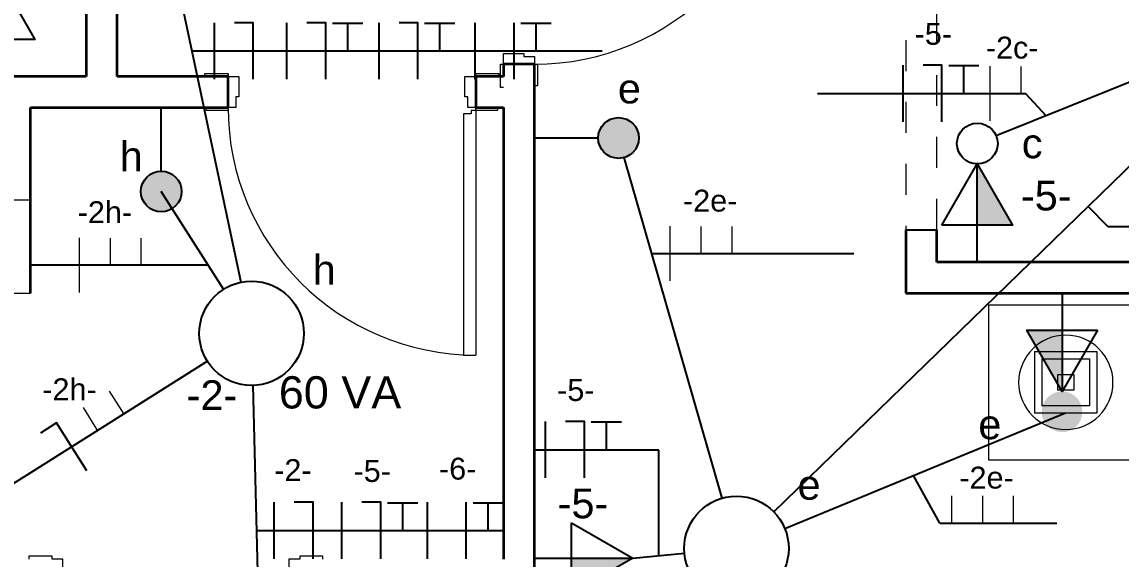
# Model space of a CAD drawing. Header units: metres. Extents: x -182 to 99, y 70 to 117.
# Drawn here: x 70.59 to 74.141, y 84.873 to 86.609 of the extents above; entities that cross this region are included whole.
import ezdxf

# ---------------------------------------------------------------- set-up
doc = ezdxf.new("R2010")
doc.units = ezdxf.units.M
doc.header["$LTSCALE"] = 0.01
doc.linetypes.add('ACAD_ISO02W100', pattern=[15, 12, -3])
doc.linetypes.add('Basculante', pattern=[0.003969, 0.002381, -0.001587])
for name, color, linetype, lineweight in [('A-DETL-GENF', 3, 'Basculante', 9), ('A-DOOR', 1, 'Continuous', 9), ('A-DOOR-FRAM', 1, 'Continuous', 13), ('A-WALL', 2, 'Continuous', 9), ('E-LITE-EQPM', 4, 'Continuous', 9), ('I-FURN', 6, 'Continuous', 9), ('S-COLS', 6, 'Continuous', 9)]:
    doc.layers.add(name, color=color, linetype=linetype, lineweight=lineweight)
for name, color, linetype in [('FIAÇÃO', 10, 'Continuous'), ('Iluminação', 7, 'Continuous'), ('TOMADA', 7, 'ACAD_ISO02W100')]:
    doc.layers.add(name, color=color, linetype=linetype)
doc.styles.add('Arial', font='arial.ttf', dxfattribs={"height": 0.29506})
doc.styles.add('Arial_2', font='arial.ttf', dxfattribs={"height": 0.258177})
doc.dimstyles.new('Diagonal', dxfattribs={"dimscale": 0.3048, "dimtxt": 0.258177, "dimasz": 1.025262, "dimexe": 0.984252, "dimexo": 0.615157, "dimgap": 0.04101, "dimtad": 1, "dimrnd": 0.01, "dimzin": 0, "dimdsep": 46, "dimtxsty": 'Arial_2', "dimblk1": 'OBLIQUE', "dimblk2": 'OBLIQUE', "dimsah": 1, "dimcen": 0.09, "dimse1": 1, "dimse2": 1, "dimazin": 0, "dimtfac": 1, "dimtix": 1, "dimtmove": 0, "dimatfit": 3, "dimfxl": 1, "dimtvp": 1, "dimtfill": 1, "dimtolj": 1, "dimtzin": 0, "dimarcsym": 2})

# ---------------------------------------------------------------- blocks, each defined once
blk = doc.blocks.new('M_Puerta-Hueco - 0813 x 2134mm-226122-Nivel 9')
at = {"layer": 'A-DETL-GENF'}
for p, q in [((0.3983, 0.05), (-0.4147, 0.05)), ((-0.4147, -0.05), (0.3983, -0.05))]:
    blk.add_line(p, q, dxfattribs=at)
at = {"layer": 'A-DETL-GENF', "linetype": 'Continuous', "lineweight": 25}
for p, q in [((-0.4147, 0.05), (-0.4147, -0.05)), ((0.3983, -0.05), (0.3983, 0.05))]:
    blk.add_line(p, q, dxfattribs=at)
blk = doc.blocks.new('Table basse - Centre en verre - Table basse - Centre en verre 2-258564-Nivel 9')
at = {"layer": 'I-FURN'}
for p, q in [((0.2653, 0.2891), (-0.2347, 0.2891)), ((-0.2347, 0.2891), (-0.2347, -0.2109)), ((0.2653, -0.2109), (0.2653, 0.2891)), ((-0.0847, -0.0609), (-0.0847, 0.1391)), ((-0.0847, 0.1391), (0.1153, 0.1391)), ((-0.0847, -0.0609), (-0.0847, 0.1391)), ((-0.0847, 0.1391), (0.1153, 0.1391)), ((0.1153, 0.1391), (0.1153, -0.0609)), ((0.1153, 0.1391), (0.1153, -0.0609)), ((0.1153, -0.0609), (-0.0847, -0.0609)), ((0.1153, -0.0609), (-0.0847, -0.0609)), ((-0.2347, -0.2109), (0.2653, -0.2109))]:
    blk.add_line(p, q, dxfattribs=at)
blk = doc.blocks.new('Lampe de bureau - Hémisphérique - Incandescente 60 watts -259517-Nivel 9')
at = {"layer": 'E-LITE-EQPM'}
for p, q in [((-0.0762, -0.0762), (-0.0762, 0.0762)), ((-0.0762, 0.0762), (0.0762, 0.0762)), ((0.0762, 0.0762), (0.0762, -0.0762)), ((-0.0254, -0.0254), (-0.0254, 0.0254)), ((-0.0254, 0.0254), (0.0254, 0.0254)), ((0.0254, 0.0254), (0.0254, -0.0254)), ((0.0254, -0.0254), (-0.0254, -0.0254)), ((0.0762, -0.0762), (-0.0762, -0.0762))]:
    blk.add_line(p, q, dxfattribs=at)
for start, end in [(360, 180), (180, 360)]:
    blk.add_arc((0, 0), 0.1524, start, end, dxfattribs=at)
blk = doc.blocks.new('Puerta de 1 hoja - 80 x 210 cm-196792-Nivel 9')
at = {"layer": 'A-DOOR', "lineweight": 13}
blk.add_line((0.6669, -0.05), (0.6669, -0.85), dxfattribs=at)
blk.add_arc((0.6669, -0.05), 0.8, 180, 270, dxfattribs=at)
at = {"layer": 'A-DOOR-FRAM'}
for p, q in [((-0.2081, 0.06), (-0.1331, 0.06)), ((-0.2081, 0.05), (-0.2081, 0.06)), ((-0.1331, 0.06), (-0.1331, 0.05)), ((-0.1331, 0.05), (-0.0981, 0.05)), ((-0.0981, 0.05), (-0.0981, -0.015)), ((0.6319, -0.015), (0.6319, 0.05)), ((0.6319, 0.05), (0.6669, 0.05)), ((0.6669, 0.05), (0.6669, 0.06)), ((0.6669, 0.06), (0.7419, 0.06)), ((0.7419, 0.06), (0.7419, 0.05)), ((-0.1081, -0.015), (-0.1081, -0.05)), ((-0.0981, -0.015), (-0.1081, -0.015)), ((0.6419, -0.015), (0.6319, -0.015)), ((0.6419, -0.05), (0.6419, -0.015)), ((-0.2031, -0.06), (-0.2031, -0.05)), ((-0.1331, -0.06), (-0.2031, -0.06)), ((-0.1331, -0.05), (-0.1331, -0.06)), ((-0.1081, -0.05), (-0.1331, -0.05)), ((0.6669, -0.05), (0.6419, -0.05)), ((0.6669, -0.06), (0.6669, -0.05)), ((0.7369, -0.06), (0.6669, -0.06)), ((0.7369, -0.05), (0.7369, -0.06))]:
    blk.add_line(p, q, dxfattribs=at)
blk = doc.blocks.new('Puerta de 1 hoja - 80 x 210 cm-157248-Nivel 9')
at = {"layer": 'A-DOOR', "lineweight": 13}
blk.add_line((0.6669, 0.05), (0.6669, 0.85), dxfattribs=at)
blk.add_arc((0.6669, 0.05), 0.8, 90, 180, dxfattribs=at)
at = {"layer": 'A-DOOR-FRAM'}
for p, q in [((-0.1331, 0.06), (-0.2031, 0.06)), ((-0.2031, 0.06), (-0.2031, 0.05)), ((-0.1331, 0.05), (-0.1331, 0.06)), ((-0.1081, 0.05), (-0.1331, 0.05)), ((-0.1081, 0.015), (-0.1081, 0.05)), ((0.6669, 0.05), (0.6419, 0.05)), ((0.6419, 0.05), (0.6419, 0.015)), ((0.7369, 0.06), (0.6669, 0.06)), ((0.6669, 0.06), (0.6669, 0.05)), ((-0.0981, 0.015), (-0.1081, 0.015)), ((-0.0981, -0.05), (-0.0981, 0.015)), ((0.6419, 0.015), (0.6319, 0.015)), ((0.6319, 0.015), (0.6319, -0.05)), ((-0.2081, -0.05), (-0.2081, -0.06)), ((-0.2081, -0.06), (-0.1331, -0.06)), ((-0.1331, -0.06), (-0.1331, -0.05)), ((-0.1331, -0.05), (-0.0981, -0.05)), ((0.6319, -0.05), (0.6669, -0.05)), ((0.6669, -0.05), (0.6669, -0.06)), ((0.6669, -0.06), (0.7419, -0.06)), ((0.7419, -0.06), (0.7419, -0.05))]:
    blk.add_line(p, q, dxfattribs=at)
blk = doc.blocks.new('_Oblique')
at = {"color": 0, "linetype": 'ByBlock', "lineweight": -2}
blk.add_line((-0.5, -0.5), (0.5, 0.5), dxfattribs=at)
blk = doc.blocks.new('*D808')
at = {"color": 0, "lineweight": -2, "transparency": 16777216}
blk.add_line((86.913, 110.5367), (86.913, 81.3425), dxfattribs=at)
at = {"layer": 'Defpoints', "color": 0, "transparency": 16777216}
for p in [(78.2131, 110.5367), (67.3452, 81.3425), (86.913, 81.3425)]:
    blk.add_point(p, dxfattribs=at)
at = {"color": 0, "lineweight": -2, "transparency": 16777216, "xscale": 0.3124999999999999, "yscale": 0.3124999999999999, "zscale": 0.3124999999999999}
for p, rotation in [((86.913, 110.5367), 90), ((86.913, 81.3425), 270)]:
    blk.add_blockref('_Oblique', p, dxfattribs=dict(at, rotation=rotation))
at = {"color": 0, "transparency": 16777216, "insert": (86.7687, 95.9396), "char_height": 0.25818, "attachment_point": 5, "rotation": 90, "style": 'Arial_2', "bg_fill": 3, "box_fill_scale": 1.1, "bg_fill_color": 256, "bg_fill_true_color": 13158600, "bg_fill_transparency": 0}
blk.add_mtext('\\A1;29.19', dxfattribs=at)
blk = doc.blocks.new('Puerta de 1 hoja - 80 x 210 cm-196792-Planta Alta')
at = {"layer": 'A-DOOR', "lineweight": 13}
for p, q in [((0.6269, -0.07), (0.6269, -0.85)), ((0.6519, -0.07), (0.6269, -0.07)), ((0.6519, -0.06), (0.6519, -0.07)), ((0.6669, -0.06), (0.6519, -0.06)), ((0.6669, -0.06), (0.6669, -0.85)), ((0.6269, -0.85), (0.6669, -0.85))]:
    blk.add_line(p, q, dxfattribs=at)
blk.add_arc((0.6669, -0.05), 0.8, 180, 270, dxfattribs=at)
at = {"layer": 'A-DOOR-FRAM'}
for p, q in [((-0.2081, 0.06), (-0.1331, 0.06)), ((-0.2081, 0.05), (-0.2081, 0.06)), ((-0.1331, 0.06), (-0.1331, 0.05)), ((-0.1331, 0.05), (-0.0981, 0.05)), ((-0.0981, 0.05), (-0.0981, -0.015)), ((0.6319, -0.015), (0.6319, 0.05)), ((0.6319, 0.05), (0.6669, 0.05)), ((0.6669, 0.05), (0.6669, 0.06)), ((0.6669, 0.06), (0.7419, 0.06)), ((0.7419, 0.06), (0.7419, 0.05)), ((-0.1081, -0.015), (-0.1081, -0.05)), ((-0.0981, -0.015), (-0.1081, -0.015)), ((0.6419, -0.015), (0.6319, -0.015)), ((0.6419, -0.05), (0.6419, -0.015)), ((-0.2031, -0.06), (-0.2031, -0.05)), ((-0.1331, -0.06), (-0.2031, -0.06)), ((-0.1331, -0.05), (-0.1331, -0.06)), ((-0.1081, -0.05), (-0.1331, -0.05)), ((0.6669, -0.05), (0.6419, -0.05)), ((0.6669, -0.06), (0.6669, -0.05)), ((0.7369, -0.06), (0.6669, -0.06)), ((0.7369, -0.05), (0.7369, -0.06))]:
    blk.add_line(p, q, dxfattribs=at)
blk = doc.blocks.new('Pilar rectangular hormigón - 300 x 700 mm-506285-Planta Baja')
at = {"layer": 'S-COLS'}
for p, q in [((0.15, 0.35), (-0.15, 0.35)), ((-0.15, 0.35), (-0.15, -0.35)), ((0.15, -0.35), (0.15, 0.35)), ((-0.15, -0.35), (0.15, -0.35))]:
    blk.add_line(p, q, dxfattribs=at)
blk = doc.blocks.new('F-N')
at = {"layer": 'FIAÇÃO'}
blk.add_line((2561.97, 1254.62), (2561.97, 1275.44), dxfattribs=at)
at = {"layer": 'FIAÇÃO', "color": 5}
blk.add_lwpolyline([(2576.26, 1254.62), (2576.26, 1275.44), (2569.32, 1275.44)], dxfattribs=at)
blk = doc.blocks.new('fnt')
at = {"layer": 'FIAÇÃO', "color": 1}
blk.add_line((-91.754, 85.1588), (-91.754, 85.3417), dxfattribs=at)
at = {"layer": 'FIAÇÃO', "color": 3}
blk.add_line((-91.5578, 85.2489), (-91.5578, 85.3404), dxfattribs=at)
at = {"layer": 'FIAÇÃO', "color": 5}
blk.add_lwpolyline([(-91.6285, 85.1588), (-91.6285, 85.3417), (-91.6895, 85.3417)], dxfattribs=at)
at = {"layer": 'FIAÇÃO', "color": 3}
blk.add_lwpolyline([(-91.6066, 85.3404), (-91.5578, 85.3404), (-91.509, 85.3404)], dxfattribs=at)
blk = doc.blocks.new('fft')
at = {"layer": 'FIAÇÃO', "color": 1}
for p, q in [((-91.754, 84.7222), (-91.754, 84.9051)), ((-91.6285, 84.7222), (-91.6285, 84.9051))]:
    blk.add_line(p, q, dxfattribs=at)
at = {"layer": 'FIAÇÃO', "color": 3}
blk.add_line((-91.5578, 84.8123), (-91.5578, 84.9038), dxfattribs=at)
blk.add_lwpolyline([(-91.6066, 84.9038), (-91.5578, 84.9038), (-91.509, 84.9038)], dxfattribs=at)

msp = doc.modelspace()

# ---------------------------------------------------------------- linework, layer by layer
at = {"layer": 'A-WALL', "color": 7, "lineweight": 35}
for p, q in [((70.7971, 87.4827), (70.7971, 86.4327)), ((72.1457, 86.4727), (72.1457, 86.4327)), ((72.2457, 86.4727), (72.1457, 86.4727)), ((72.2457, 82.4325), (72.2457, 86.4727)), ((70.7971, 86.4327), (67.6721, 86.4327)), ((72.1457, 86.3327), (72.1457, 84.8727)), ((73.4457, 85.9377), (73.4457, 85.7327)), ((73.5457, 85.8327), (73.5457, 85.9377)), ((75.4171, 85.8327), (73.5457, 85.8327)), ((73.4457, 85.7327), (75.4171, 85.7327))]:
    msp.add_line(p, q, dxfattribs=at)

# ---------------------------------------------------------------- block references
at = {"layer": 'A-DOOR'}
for name, p, rotation in [('Puerta de 1 hoja - 80 x 210 cm-196792-Nivel 9', (72.1957, 86.6058), 89.99999999999999), ('M_Puerta-Hueco - 0813 x 2134mm-226122-Nivel 9', (73.4957, 86.336), 269.9999999999999), ('Puerta de 1 hoja - 80 x 210 cm-157248-Nivel 9', (71.354, 84.8227), 180)]:
    msp.add_blockref(name, p, dxfattribs=dict(at, rotation=rotation))
at = {"layer": 'E-LITE-EQPM'}
msp.add_blockref('Lampe de bureau - Hémisphérique - Incandescente 60 watts -259517-Nivel 9', (73.9623, 85.4443), dxfattribs=at)
at = {"layer": 'I-FURN'}
msp.add_blockref('Table basse - Centre en verre - Table basse - Centre en verre 2-258564-Nivel 9', (73.947, 85.4051), dxfattribs=at)

# ---------------------------------------------------------------- next in the draw order: dimensions: what is measured, and where the dimension line sits
at = {"color": 1}
dim = msp.add_linear_dim(base=(86.913, 81.3425), p1=(78.2131, 110.5367), p2=(67.3452, 81.3425), angle=90, dimstyle='Diagonal', override={"dimpost": '<>'}, dxfattribs=at)
dim.commit()
dim.dimension.update_dxf_attribs({"geometry": '*D808', "text_midpoint": (86.7687, 95.9396)})

# ---------------------------------------------------------------- next in the draw order: hatches: boundary and pattern name
at = {"layer": 'Iluminação', "ltscale": 0.5, "true_color": 0xffffff}
h = msp.add_hatch(color=7, dxfattribs=at)
h.dxf.hatch_style = 1
h.paths.add_polyline_path([(72.4514, 86.2341, 1), (72.583, 86.2341, 1)])
for points in [[(73.6763, 86.1503), (73.6763, 85.9525), (73.7905, 85.9525)], [(73.95, 85.4151), (73.95, 85.6128), (73.8358, 85.6128)], [(72.5633, 84.8763), (72.3656, 84.8763), (72.3656, 84.7622)]]:
    msp.add_hatch(color=7, dxfattribs=at).paths.add_polyline_path(points)
h = msp.add_hatch(color=7, dxfattribs=at)
h.dxf.hatch_style = 1
h.paths.add_polyline_path([(70.9738, 86.0612, 1), (71.1054, 86.0612, 1)])
h = msp.add_hatch(color=7, dxfattribs=at)
h.dxf.hatch_style = 1
h.paths.add_polyline_path([(73.8842, 85.3492, 1), (74.0158, 85.3492, 1)])

# ---------------------------------------------------------------- next in the draw order: linework, layer by layer
at = {"layer": 'A-WALL', "color": 7, "lineweight": 35}
for p, q in [((70.8971, 86.4327), (70.8971, 86.7728)), ((71.2557, 86.4327), (70.8971, 86.4327)), ((71.2557, 86.3327), (71.2557, 86.4327)), ((72.1457, 86.4327), (72.0557, 86.4327)), ((72.0557, 86.4327), (72.0557, 86.3327)), ((70.6175, 85.7327), (70.6175, 86.3327)), ((70.6175, 86.3327), (71.2557, 86.3327)), ((72.0557, 86.3327), (72.1457, 86.3327))]:
    msp.add_line(p, q, dxfattribs=at)
at = {"layer": 'FIAÇÃO', "lineweight": 20}
for p, q in [((73.7181, 86.2896), (73.7181, 86.4665)), ((72.6838, 85.7724), (72.6838, 85.9492)), ((70.7753, 85.7351), (70.7753, 85.912))]:
    msp.add_line(p, q, dxfattribs=at)
at = {"layer": 'FIAÇÃO', "color": 18, "lineweight": 20, "true_color": 0x000000}
for p, q in [((73.8181, 86.3768), (73.8181, 86.4653)), ((72.7838, 85.8596), (72.7838, 85.9481)), ((72.8838, 85.8596), (72.8838, 85.9481)), ((70.8752, 85.8223), (70.8752, 85.9108)), ((70.9752, 85.8223), (70.9752, 85.9108)), ((70.9197, 85.3414), (70.8725, 85.4162)), ((70.8351, 85.2881), (70.7879, 85.3629)), ((73.5937, 84.9888), (73.5937, 85.0772)), ((73.6937, 84.9888), (73.6937, 85.0772)), ((73.7937, 84.9888), (73.7937, 85.0772))]:
    msp.add_line(p, q, dxfattribs=at)
at = {"layer": 'FIAÇÃO', "color": 5}
msp.add_lwpolyline([(70.7987, 85.1584), (70.7011, 85.3131), (70.6495, 85.2805)], dxfattribs=at)
at = {"layer": 'Iluminação', "color": 0, "ltscale": 0.5}
for p, q in [((71.027, 87.0425), (71.2965, 85.7678)), ((74.4892, 86.5445), (73.7373, 86.2408)), ((71.1384, 86.5154), (72.4646, 86.5154)), ((74.5248, 86.49), (73.0192, 85.0253)), ((73.8335, 86.3768), (73.1598, 86.3768)), ((73.8984, 86.3058), (73.8335, 86.3768)), ((72.8516, 85.0698), (72.5354, 86.1708)), ((71.2408, 85.745), (71.0396, 86.0612)), ((74.0979, 85.9476), (74.0344, 86.0129)), ((74.0979, 85.9476), (75.0838, 85.9476)), ((72.6244, 85.8608), (73.2778, 85.8608)), ((71.1908, 85.8235), (70.6175, 85.8235)), ((71.1887, 85.5126), (68.3599, 83.7277)), ((71.3356, 85.434), (71.3772, 83.7663)), ((73.0542, 84.972), (73.9608, 85.346)), ((72.6468, 85.2255), (72.2457, 85.2255)), ((72.6468, 84.8841), (72.6468, 85.2255)), ((73.5549, 84.9888), (73.4703, 85.1436)), ((71.3462, 85.0119), (71.3462, 85.0119)), ((73.5549, 84.9888), (73.9334, 84.9888)), ((71.3473, 84.9652), (71.3473, 84.9652)), ((71.3473, 84.9652), (72.1457, 84.9652)), ((72.5633, 84.8763), (72.7302, 84.8919))]:
    msp.add_line(p, q, dxfattribs=at)
at = {"layer": 'Iluminação', "color": 7, "ltscale": 0.5, "true_color": 0xffffff}
for p, q in [((71.0396, 86.127), (71.0396, 86.3327)), ((72.4514, 86.2341), (72.2457, 86.2341)), ((73.6763, 85.8327), (73.6763, 86.1503))]:
    msp.add_line(p, q, dxfattribs=at)
for points in [[(70.403, 86.5525), (70.5171, 86.7503), (70.6313, 86.5525)], [(73.5621, 85.9525), (73.6763, 86.1503), (73.7905, 85.9525)], [(74.0642, 85.6128), (73.95, 85.4151), (73.8358, 85.6128)], [(72.3656, 84.9905), (72.5633, 84.8763), (72.3656, 84.7622)]]:
    msp.add_lwpolyline(points, close=True, dxfattribs=at)
for points in [[(73.95, 85.7327), (73.95, 85.4151)], [(72.2457, 84.8763), (72.5633, 84.8763)]]:
    msp.add_lwpolyline(points, dxfattribs=at)
for centre, radius in [((72.5172, 86.2341), 0.0658), ((73.6763, 86.2161), 0.0658), ((71.0396, 86.0612), 0.0658), ((71.3314, 85.6027), 0.1688), ((72.8982, 84.9076), 0.1688)]:
    msp.add_circle(centre, radius, dxfattribs=at)

# ---------------------------------------------------------------- next in the draw order: block references
at = {"layer": 'A-DOOR'}
msp.add_blockref('Puerta de 1 hoja - 80 x 210 cm-196792-Planta Alta', (71.3888, 86.3827), dxfattribs=at)
at = {"layer": 'FIAÇÃO', "lineweight": 20, "xscale": 0.008784106945095342, "yscale": 0.008784106945095342, "zscale": 0.008784106945095342}
for p in [(48.7067, 75.4032), (48.9, 73.8531)]:
    msp.add_blockref('F-N', p, dxfattribs=at)
at = {"layer": 'S-COLS', "rotation": 269.9999999999996}
msp.add_blockref('Pilar rectangular hormigón - 300 x 700 mm-506285-Planta Baja', (70.2675, 85.8827), dxfattribs=at)
at = {"layer": 'TOMADA', "color": 0}
for name, p in [('fnt', (163.1999, 1.2651)), ('fnt', (163.4973, 1.2651)), ('fft', (163.8083, 1.7017)), ('fnt', (165.1906, 1.1279)), ('fnt', (164.0355, -0.0234)), ('fnt', (163.3776, -0.285)), ('fft', (163.6535, 0.1516))]:
    msp.add_blockref(name, p, dxfattribs=at)
at = {"layer": 'TOMADA', "color": 0, "rotation": 32.25140048603793}
msp.add_blockref('fnt', (193.4886, 61.8797), dxfattribs=at)

# ---------------------------------------------------------------- next in the draw order: texts
at = {"layer": 'FIAÇÃO', "lineweight": 20, "style": 'Arial'}
for s, p in [('-5-', (73.4738, 86.5355)), ('-2c-', (73.7039, 86.491)), ('-2e-', (72.7254, 85.9963)), ('-2h-', (70.7696, 85.959)), ('-2h-', (70.6552, 85.3865)), ('-5-', (72.3187, 85.3842)), ('-2-', (71.4046, 85.1253)), ('-5-', (71.6608, 85.1225)), ('-6-', (71.937, 85.13)), ('-2e-', (73.6183, 85.101))]:
    msp.add_text(s, height=0.07075, dxfattribs=at).set_placement(p)
at = {"layer": 'Iluminação', "color": 7, "ltscale": 0.5, "true_color": 0xffffff, "style": 'Arial'}
for s, height, p in [('e', 0.0959, (72.515, 86.346)), ('h', 0.0959, (70.9054, 86.1267)), ('c', 0.0959, (73.82, 86.1687)), ('-5-', 0.09589, (73.8171, 86)), ('h', 0.0959, (71.5288, 85.7601)), ('-2-', 0.09589, (71.1217, 85.3551)), ('e', 0.0959, (73.6796, 85.2603)), ('e', 0.0959, (73.0956, 85.065)), ('-5-', 0.09589, (72.3203, 85.005))]:
    msp.add_text(s, height=height, dxfattribs=at).set_placement(p)
at = {"layer": 'Iluminação', "color": 7, "ltscale": 0.5, "true_color": 0xffffff, "insert": (71.6173, 85.3585), "char_height": 0.104025, "width": 0.595396, "attachment_point": 8, "style": 'Arial'}
msp.add_mtext('{\\H0.0275x;\\P\\P}60 VA', dxfattribs=at)

doc.saveas('drawing.dxf')
